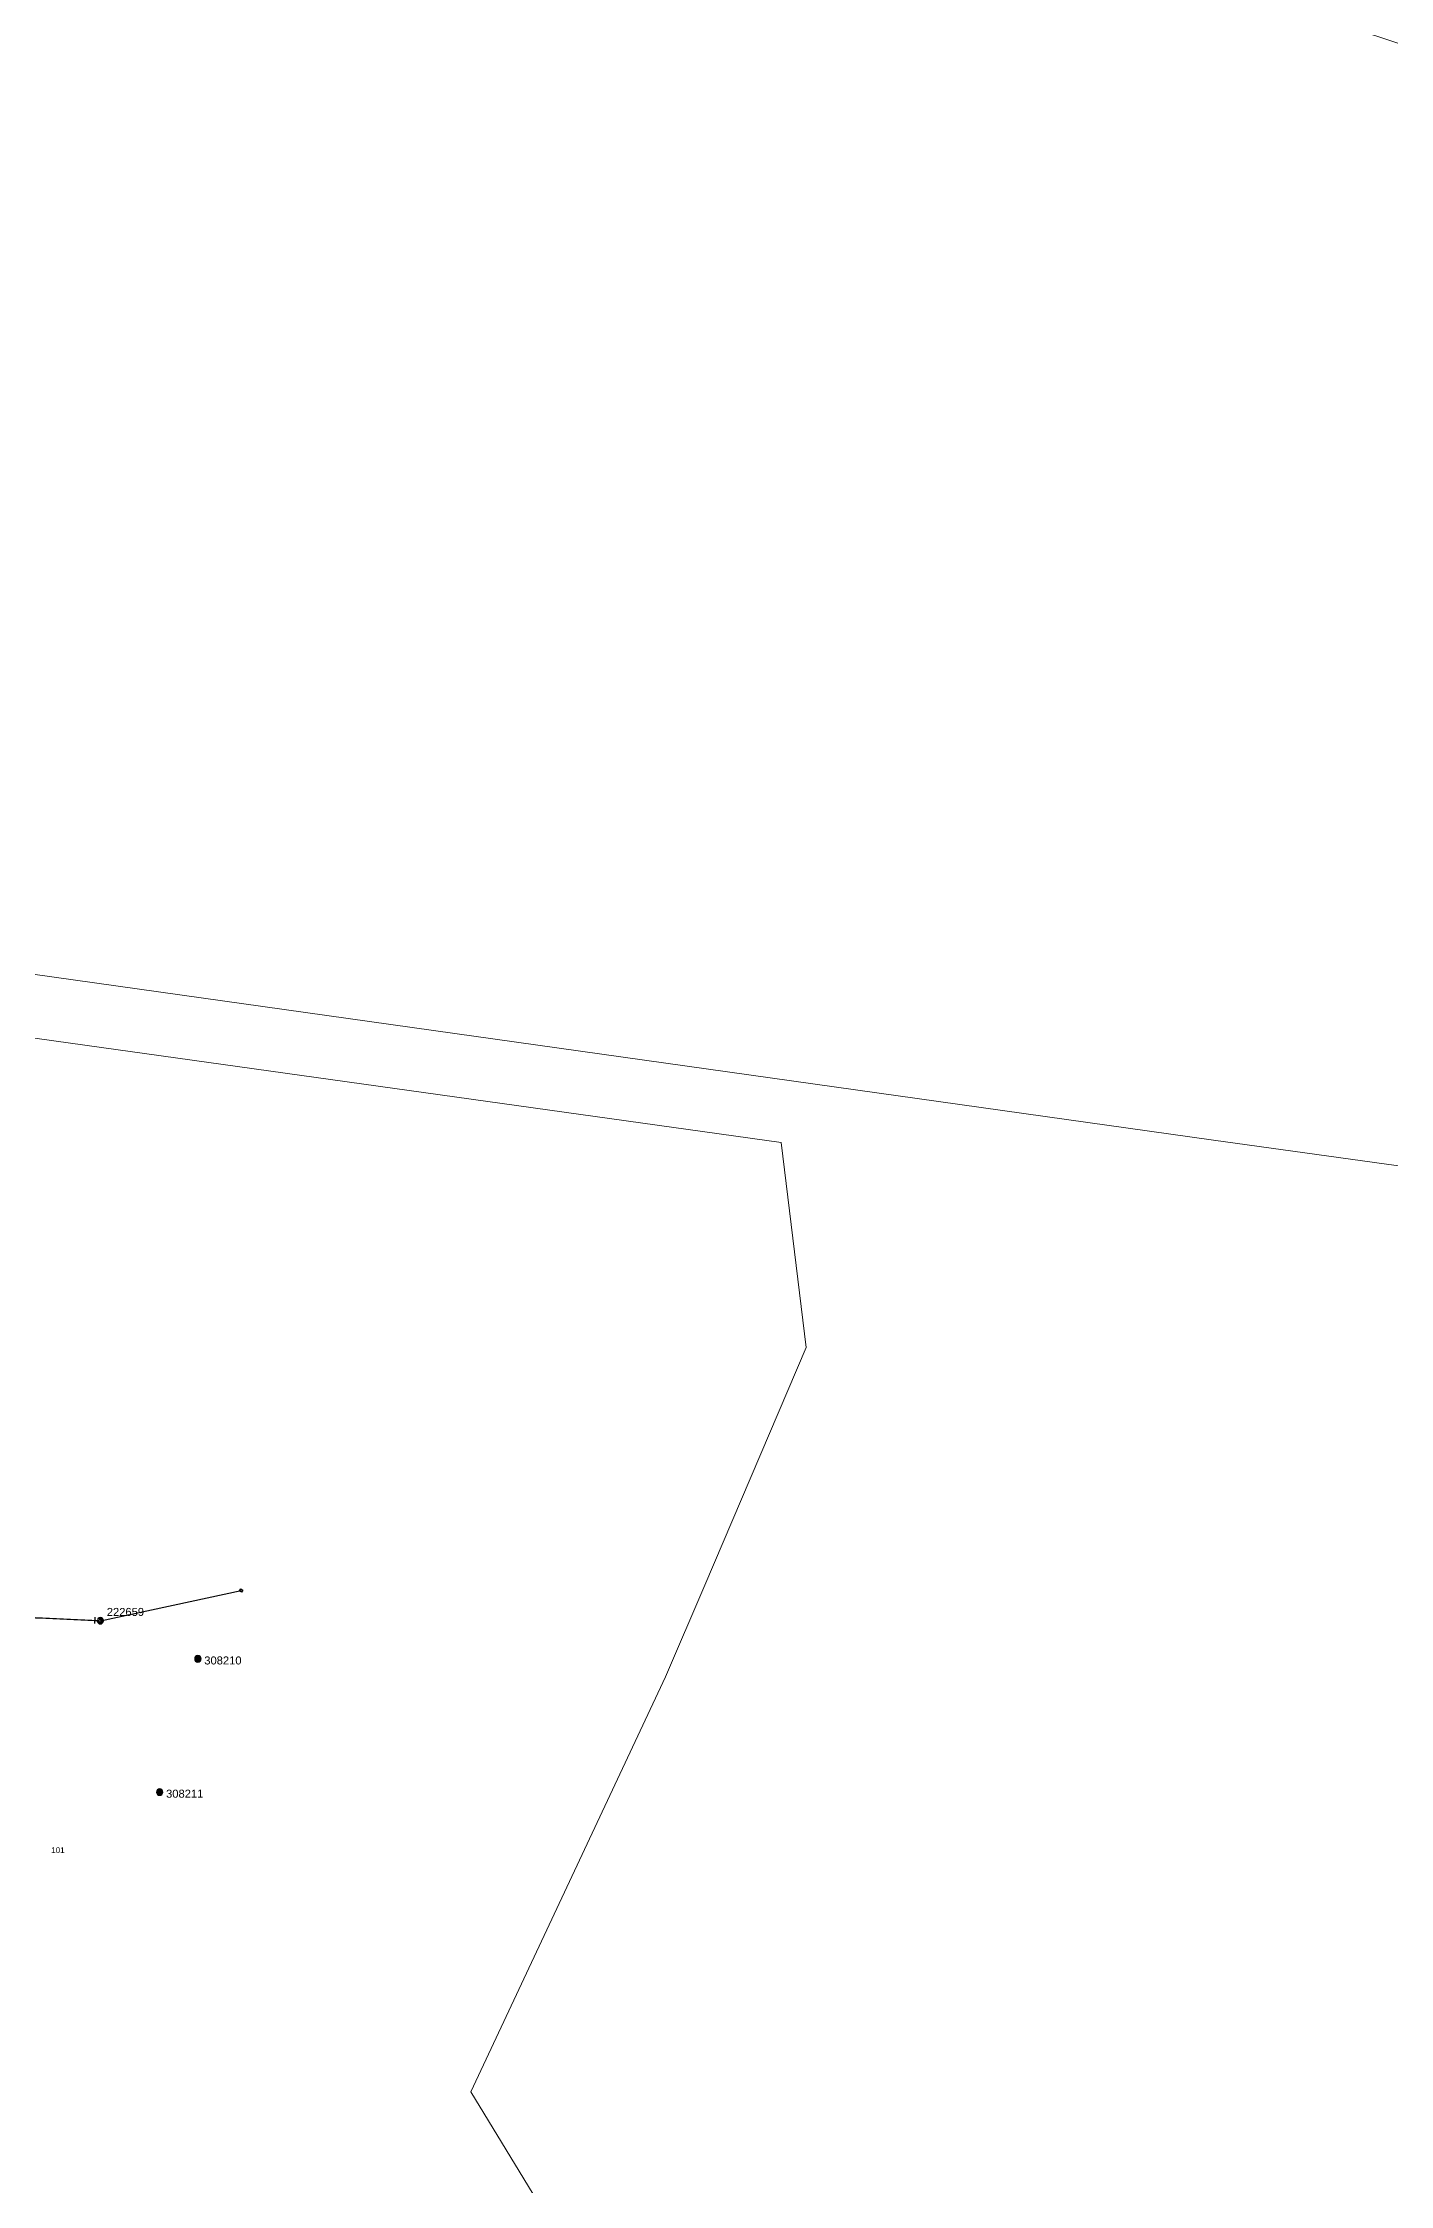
# Model space of a CAD drawing. Header units: metres. Extents: x 260053 to 263659, y 6066351 to 6070551.
# Drawn here: x 261402 to 261823, y 6067245 to 6067915 of the extents above; entities that cross this region are included whole.
import ezdxf
from ezdxf.enums import TextEntityAlignment as Align

# ---------------------------------------------------------------- set-up
doc = ezdxf.new("R2010")
doc.units = ezdxf.units.M
doc.linetypes.add('Cable Exist OH', pattern=[1, 1, 0])
doc.layers.get('0').update_dxf_attribs({"color": 6})
doc.layers.add('Cadastre Land Parcels_SP_EXT', color=9, linetype='Continuous', lineweight=5)
for name, color, linetype in [('Mains_LV_EXT', 7, 'Continuous'), ('Services_SP_EXT', 7, 'Continuous'), ('SupportsOH_SP_TR_HV_LV_SL_EXT', 7, 'Continuous')]:
    doc.layers.add(name, color=color, linetype=linetype)
doc.styles.add('POLE_LABEL', font='arial.ttf')
doc.styles.get("Standard").update_dxf_attribs({"font": 'arial.ttf'})

# ---------------------------------------------------------------- blocks, each defined once
blk = doc.blocks.new('CCP_EXT')
blk.add_wipeout([(0, 0.57), (0.57, 0), (0, -0.57), (-0.57, 0)])
blk.add_lwpolyline([(-0.57, 0), (0, 0.57), (0.57, 0), (0, -0.57), (-0.57, 0)])
at = {"flags": 1}
blk.add_attdef('Z', (0, 0), '', height=0.2, dxfattribs=at)
at = {"flags": 9}
for tag, p in [('CCP_TYPE', (0, 0)), ('CONSTRUCTED_VOLTAGE', (0, -0.2)), ('OPERATING_VOLTAGE', (0, -0.6)), ('ORIENTATION', (0, -0.8)), ('OWNED_BY', (0, -1)), ('STATE', (0, -1.8)), ('NO_PHASES', (0, -0.4)), ('USAGE', (0, -1.2)), ('LEGEND', (0, -1.4)), ('LIFE_SUPPORT', (0, -1.6)), ('NOTES', (0, -2))]:
    blk.add_attdef(tag, text='', height=0.2, dxfattribs=at).set_placement(p, align=Align.MIDDLE_LEFT)
blk = doc.blocks.new('POLE_EXT')
blk.add_hatch(color=256).paths.add_polyline_path([(-1, 0, 1), (1, 0, 1)])
blk.add_lwpolyline([(-1, 0, 1), (1, 0, 1)], format="xyb", close=True)
for tag, height, flags, p in [('pNumber', 2.5, 8, (-17.84, 2.07)), ('OWNED_BY', 0.2, 9, (1.35, -0.4)), ('SPECIAL_USE', 0.2, 9, (1.35, -0.8)), ('STATE', 0.2, 9, (1.35, -1)), ('cLV', 0.2, 9, (1.35, -1.4)), ('hDepth', 0.2, 9, (1.35, -1.6)), ('hDia', 0.2, 9, (1.35, -1.8)), ('cHV', 0.2, 9, (1.35, -2)), ('cLinedev', 0.2, 9, (1.35, -3.4)), ('pExisting', 0.2, 9, (1.35, -3.8)), ('pFooting', 0.2, 9, (1.35, -4.4)), ('pNew', 0.2, 9, (1.35, -4.6)), ('pRelocate', 0.2, 9, (1.35, -5)), ('pRemove', 0.2, 9, (1.35, -5.2)), ('pReplace', 0.2, 9, (1.35, -5.4)), ('pStay', 0.2, 9, (1.35, -5.6)), ('pType', 0.2, 9, (1.35, -5.8)), ('cspan', 0.2, 9, (1.35, -6)), ('STREETNAME', 0.2, 9, (1.35, -6.2)), ('SUBURB', 0.2, 9, (1.35, -6.4)), ('PARENT', 0.2, 9, (1.35, -0.6)), ('USAGE', 0.2, 9, (1.35, -1.2)), ('LBRACKET', 0.2, 9, (1.35, -2.2)), ('LExisting', 0.2, 9, (1.35, -2.4)), ('LANTNUMBER', 0.2, 9, (1.35, -2.6)), ('LOther', 0.2, 9, (1.35, -2.8)), ('LRemove', 0.2, 9, (1.35, -3)), ('LEGEND', 0.2, 9, (1.35, -3.2)), ('LOCATION', 0.2, 9, (1.35, -3.6)), ('PFNUMBER', 0.2, 9, (1.35, -4)), ('NEWPFNUMBER', 0.2, 9, (1.35, -4.2)), ('NOTES', 0.2, 9, (1.35, -6.6)), ('OPERATED_BY', 0.2, 9, (1.36, -7.01)), ('MAINTAINED_BY', 0.2, 9, (1.36, -6.81))]:
    blk.add_attdef(tag, text='', height=height, dxfattribs=dict(flags=flags)).set_placement(p, align=Align.MIDDLE_LEFT)
at = {"style": 'POLE_LABEL'}
for tag, height, flags, p in [('STRUCTURE_PLANT_NUMBER', 0.2, 9, (1.35, 0.03)), ('ASSET_NUM', 2.5, 8, (2, 2)), ('STREET_CODE', 0.2, 9, (1.35, -0.2))]:
    blk.add_attdef(tag, text='', height=height, dxfattribs=dict(at, flags=flags)).set_placement(p, align=Align.MIDDLE_LEFT)
at = {"flags": 1}
blk.add_attdef('Z', (1.35, -7.33), '', height=0.2, dxfattribs=at)
blk = doc.blocks.new('End Shackle_EXT')
blk.add_wipeout([(0, 0.25), (1.81, 0.25), (1.82, -0.25), (0, -0.25)])
blk.add_line((1.81, -1), (1.81, 1))
at = {"flags": 1}
blk.add_attdef('Z', (0, 0), '', height=0.2, dxfattribs=at)
at = {"flags": 9}
for tag, p in [('CONNECTOR_TYPE', (0, 0)), ('CONSTRUCTED_VOLTAGE', (0, -0.2)), ('OPERATING_VOLTAGE', (0, -0.6)), ('ORIENTATION', (0, -0.8)), ('OWNED_BY', (0, -1)), ('STATE', (0, -1.2)), ('NO_PHASES', (0, -0.4)), ('USAGE', (0, -1.4)), ('NOTES', (0, -1.6))]:
    blk.add_attdef(tag, text='', height=0.2, dxfattribs=at).set_placement(p, align=Align.MIDDLE_LEFT)

msp = doc.modelspace()

# ---------------------------------------------------------------- linework, layer by layer
at = {"layer": 'Cadastre Land Parcels_SP_EXT', "linetype": 'Continuous'}
msp.add_lwpolyline([(261791.48, 6067925.55), (261566.57, 6068020.4), (261519.54, 6068056.06), (261312.3, 6068264.43), (261235.91, 6067667.46), (261233.37, 6067647.61), (261233.26, 6067646.76), (261767.61, 6067571.59), (261857.04, 6067559.26), (262103.88, 6067853.62), (262062.8, 6067873), (262044.95, 6067881.43), (262021.21, 6067892.63), (261925.01, 6067902.45), (261875.48, 6067897.8), (261791.48, 6067925.55)], close=True, dxfattribs=at)
for points in [[(261857.04, 6067559.26), (261767.61, 6067571.59), (261233.26, 6067646.76), (261230.74, 6067627.06), (261632.49, 6067570.94), (261640.32, 6067506.82), (261608.63, 6067432.54), (261596.42, 6067403.92), (261535.48, 6067274.3), (261589.24, 6067186.03), (261651.69, 6067083.49), (261750.27, 6067076.03), (261882.44, 6067190.38)], [(261589.24, 6067186.03), (261535.48, 6067274.3), (261596.42, 6067403.92), (261608.63, 6067432.54), (261640.32, 6067506.82), (261632.49, 6067570.94), (261230.74, 6067627.06)]]:
    msp.add_lwpolyline(points, dxfattribs=at)

# ---------------------------------------------------------------- block references
at = {"layer": 'SupportsOH_SP_TR_HV_LV_SL_EXT'}
ref = msp.add_blockref('POLE_EXT', (261419.75, 6067421.47), dxfattribs=at)
ref.add_attrib('ASSET_NUM', '222659', dxfattribs={"layer": '0', "height": 2.5, "style": 'POLE_LABEL'}).set_placement((261421.75, 6067422.22), align=Align.BOTTOM_LEFT)
ref = msp.add_blockref('POLE_EXT', (261450.22, 6067409.56), dxfattribs=at)
ref.add_attrib('ASSET_NUM', '308210', dxfattribs={"layer": '0', "height": 2.5, "style": 'POLE_LABEL'}).set_placement((261452.22, 6067410.31), align=Align.TOP_LEFT)
ref = msp.add_blockref('POLE_EXT', (261438.28, 6067367.93), dxfattribs=at)
ref.add_attrib('ASSET_NUM', '308211', dxfattribs={"layer": '0', "height": 2.5, "style": 'POLE_LABEL'}).set_placement((261440.28, 6067368.68), align=Align.TOP_LEFT)

# ---------------------------------------------------------------- texts
at = {"layer": 'Cadastre Land Parcels_SP_EXT'}
msp.add_text('101', height=1.8, dxfattribs=at).set_placement((261404.37, 6067348.88))

# ---------------------------------------------------------------- next in the draw order: block references
at = {"layer": 'Services_SP_EXT', "rotation": 10.95440736881073}
msp.add_blockref('CCP_EXT', (261463.76, 6067430.92), dxfattribs=at)

# ---------------------------------------------------------------- next in the draw order: linework, layer by layer
at = {"layer": 'Services_SP_EXT'}
msp.add_lwpolyline([(261419.75, 6067421.47), (261463.76, 6067430.92)], dxfattribs=at)

# ---------------------------------------------------------------- next in the draw order: block references
at = {"layer": 'Mains_LV_EXT', "rotation": 176.2104960894409}
msp.add_blockref('End Shackle_EXT', (261419.75, 6067421.47), dxfattribs=at)

# ---------------------------------------------------------------- next in the draw order: linework, layer by layer
at = {"layer": 'Mains_LV_EXT', "linetype": 'Cable Exist OH'}
msp.add_lwpolyline([(261369.79, 6067423.83), (261419.75, 6067421.47)], dxfattribs=at)

doc.saveas('drawing.dxf')
